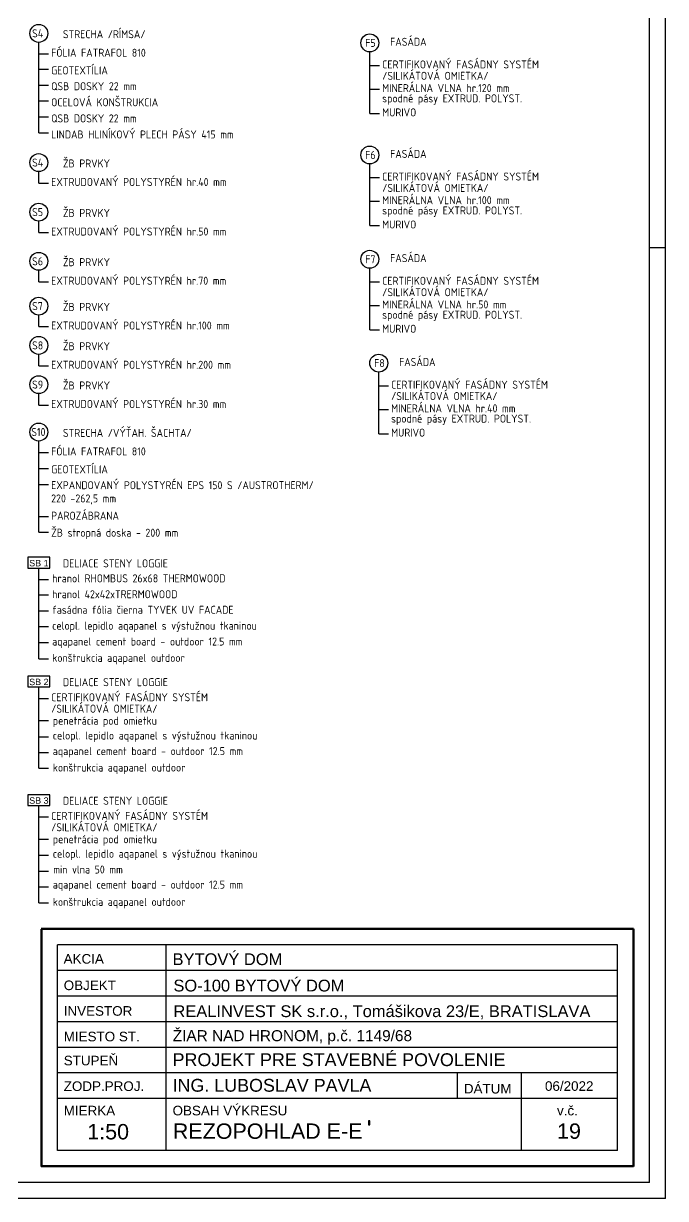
# Model space of a CAD drawing. Extents: x 3792242 to 5145247, y -1546315 to -1031918.
# Drawn here: x 4044803 to 4054832, y -1511714 to -1493366 of the extents above; entities that cross this region are included whole.
import ezdxf

# ---------------------------------------------------------------- set-up
doc = ezdxf.new("R2010")
doc.units = 0
doc.header["$MEASUREMENT"] = 0
doc.layers.get('0').update_dxf_attribs({"linetype": 'CONTINUOUS'})
doc.layers.get('Defpoints').update_dxf_attribs({"color": 61, "linetype": 'CONTINUOUS'})
for name, color, linetype in [('KÓTY', 4, 'CONTINUOUS'), ('OKNÁ', 143, 'CONTINUOUS'), ('TENKÁ', 7, 'CONTINUOUS')]:
    doc.layers.add(name, color=color, linetype=linetype)
doc.styles.add('ARIAL', font='arial.ttf')
doc.styles.add('STYLE1', font='isocp.shx')
doc.dimstyles.new('STANDARD-50', dxfattribs={"dimtxt": 125, "dimasz": 150, "dimexe": 10, "dimexo": 200, "dimgap": 20, "dimtad": 1, "dimdsep": 46, "dimlunit": 6, "dimtxsty": 'STYLE1', "dimblk1": 'OBLIQUE', "dimblk2": 'OBLIQUE', "dimsah": 1, "dimcen": 2.5, "dimse1": 1, "dimse2": 1, "dimadec": 0, "dimazin": 0, "dimtfac": 1, "dimtmove": 1, "dimatfit": 3, "dimldrblk": 'OBLIQUE', "dimfxl": 1, "dimtolj": 1, "dimtzin": 0, "dimarcsym": 0})

# ---------------------------------------------------------------- blocks, each defined once
blk = doc.blocks.new('_OBLIQUE')
at = {"color": 0, "linetype": 'ByBlock'}
blk.add_line((-0.5, -0.5), (0.5, 0.5), dxfattribs=at)
blk = doc.blocks.new('*D50002')
at = {"layer": 'Defpoints', "color": 0}
for p in [(4045439, -1499750), (4044259, -1501170), (4045439, -1501170)]:
    blk.add_point(p, dxfattribs=at)
at = {"layer": 'KÓTY', "color": 0, "lineweight": -2, "ltscale": 0.25}
blk.add_line((4044259, -1499750), (4044259, -1501170), dxfattribs=at)
at = {"layer": 'KÓTY', "color": 0, "linetype": 'ByBlock', "lineweight": -2, "xscale": 150, "yscale": 150, "zscale": 150}
for p, rotation in [((4044259, -1499750), 90), ((4044259, -1501170), 270)]:
    blk.add_blockref('_OBLIQUE', p, dxfattribs=dict(at, rotation=rotation))
at = {"layer": 'KÓTY', "color": 0, "insert": (4044177, -1500460), "char_height": 125, "attachment_point": 5, "rotation": 90, "style": 'STYLE1'}
blk.add_mtext('\\A1;1ﾠ420', dxfattribs=at)
blk = doc.blocks.new('*D50003')
at = {"layer": 'Defpoints', "color": 0}
for p in [(4045439, -1498170), (4044259, -1499750), (4045439, -1499750)]:
    blk.add_point(p, dxfattribs=at)
at = {"layer": 'KÓTY', "color": 0, "lineweight": -2, "ltscale": 0.25}
blk.add_line((4044259, -1498170), (4044259, -1499750), dxfattribs=at)
at = {"layer": 'KÓTY', "color": 0, "linetype": 'ByBlock', "lineweight": -2, "xscale": 150, "yscale": 150, "zscale": 150}
for p, rotation in [((4044259, -1498170), 90), ((4044259, -1499750), 270)]:
    blk.add_blockref('_OBLIQUE', p, dxfattribs=dict(at, rotation=rotation))
at = {"layer": 'KÓTY', "color": 0, "insert": (4044177, -1498960), "char_height": 125, "attachment_point": 5, "rotation": 90, "style": 'STYLE1'}
blk.add_mtext('\\A1;1ﾠ580', dxfattribs=at)
blk = doc.blocks.new('*D50004')
at = {"layer": 'Defpoints', "color": 0}
for p in [(4045439, -1496750), (4044259, -1498170), (4045439, -1498170)]:
    blk.add_point(p, dxfattribs=at)
at = {"layer": 'KÓTY', "color": 0, "lineweight": -2, "ltscale": 0.25}
blk.add_line((4044259, -1496750), (4044259, -1498170), dxfattribs=at)
at = {"layer": 'KÓTY', "color": 0, "linetype": 'ByBlock', "lineweight": -2, "xscale": 150, "yscale": 150, "zscale": 150}
for p, rotation in [((4044259, -1496750), 90), ((4044259, -1498170), 270)]:
    blk.add_blockref('_OBLIQUE', p, dxfattribs=dict(at, rotation=rotation))
at = {"layer": 'KÓTY', "color": 0, "insert": (4044177, -1497460), "char_height": 125, "attachment_point": 5, "rotation": 90, "style": 'STYLE1'}
blk.add_mtext('\\A1;1ﾠ420', dxfattribs=at)
blk = doc.blocks.new('*D50005')
at = {"layer": 'Defpoints', "color": 0}
for p in [(4045439, -1495170), (4044259, -1496750), (4045439, -1496750)]:
    blk.add_point(p, dxfattribs=at)
at = {"layer": 'KÓTY', "color": 0, "lineweight": -2, "ltscale": 0.25}
blk.add_line((4044259, -1495170), (4044259, -1496750), dxfattribs=at)
at = {"layer": 'KÓTY', "color": 0, "linetype": 'ByBlock', "lineweight": -2, "xscale": 150, "yscale": 150, "zscale": 150}
for p, rotation in [((4044259, -1495170), 90), ((4044259, -1496750), 270)]:
    blk.add_blockref('_OBLIQUE', p, dxfattribs=dict(at, rotation=rotation))
at = {"layer": 'KÓTY', "color": 0, "insert": (4044177, -1495960), "char_height": 125, "attachment_point": 5, "rotation": 90, "style": 'STYLE1'}
blk.add_mtext('\\A1;1ﾠ580', dxfattribs=at)
blk = doc.blocks.new('*D50006')
at = {"layer": 'Defpoints', "color": 0}
for p in [(4045439, -1492180), (4044259, -1493750), (4045439, -1493750)]:
    blk.add_point(p, dxfattribs=at)
at = {"layer": 'KÓTY', "color": 0, "lineweight": -2, "ltscale": 0.25}
blk.add_line((4044259, -1492180), (4044259, -1493750), dxfattribs=at)
at = {"layer": 'KÓTY', "color": 0, "linetype": 'ByBlock', "lineweight": -2, "xscale": 150, "yscale": 150, "zscale": 150}
for p, rotation in [((4044259, -1492180), 90), ((4044259, -1493750), 270)]:
    blk.add_blockref('_OBLIQUE', p, dxfattribs=dict(at, rotation=rotation))
at = {"layer": 'KÓTY', "color": 0, "insert": (4044177, -1492965), "char_height": 125, "attachment_point": 5, "rotation": 90, "style": 'STYLE1'}
blk.add_mtext('\\A1;1ﾠ570', dxfattribs=at)
blk = doc.blocks.new('*D50007')
at = {"layer": 'Defpoints', "color": 0}
for p in [(4044878, -1493750), (4044259, -1495170), (4044878, -1495170)]:
    blk.add_point(p, dxfattribs=at)
at = {"layer": 'KÓTY', "color": 0, "lineweight": -2, "ltscale": 0.25}
blk.add_line((4044259, -1493750), (4044259, -1495170), dxfattribs=at)
at = {"layer": 'KÓTY', "color": 0, "linetype": 'ByBlock', "lineweight": -2, "xscale": 150, "yscale": 150, "zscale": 150}
for p, rotation in [((4044259, -1493750), 90), ((4044259, -1495170), 270)]:
    blk.add_blockref('_OBLIQUE', p, dxfattribs=dict(at, rotation=rotation))
at = {"layer": 'KÓTY', "color": 0, "insert": (4044177, -1494460), "char_height": 125, "attachment_point": 5, "rotation": 90, "style": 'STYLE1'}
blk.add_mtext('\\A1;1ﾠ420', dxfattribs=at)

msp = doc.modelspace()

# ---------------------------------------------------------------- hatches: boundary and pattern name
at = {"layer": 'TENKÁ'}
h = msp.add_hatch(color=256, dxfattribs=at)
h.dxf.hatch_style = 1
h.paths.add_polyline_path([(4050191.169, -1510501.641), (4050191.169, -1510565.266), (4050214.794, -1510565.266), (4050214.794, -1510501.641)])

# ---------------------------------------------------------------- linework, layer by layer
at = {"layer": 'OKNÁ', "ltscale": 0.25}
for p, q in [((4045042.435, -1495075.294), (4045042.435, -1493659.929)), ((4045042.435, -1493839.26), (4045192.435, -1493839.26)), ((4050212.935, -1494770.396), (4050212.935, -1493808.798)), ((4050212.935, -1494021.51), (4050362.935, -1494021.51)), ((4045042.435, -1494077.443), (4045192.435, -1494077.443)), ((4045042.435, -1494077.443), (4045192.435, -1494077.443)), ((4045042.435, -1494328.517), (4045192.435, -1494328.517)), ((4050212.935, -1494391.287), (4050362.935, -1494391.287)), ((4045042.435, -1494575.294), (4045192.435, -1494575.294)), ((4050212.935, -1494770.396), (4050362.935, -1494770.396)), ((4045042.435, -1494822.072), (4045192.435, -1494822.072)), ((4045042.435, -1495075.294), (4045192.435, -1495075.294)), ((4045042.435, -1495857.41), (4045042.435, -1495678.079)), ((4050212.935, -1496520.96), (4050212.935, -1495559.362)), ((4045042.435, -1495857.41), (4045192.435, -1495857.41)), ((4050212.935, -1495772.075), (4050362.935, -1495772.075)), ((4050212.935, -1496141.852), (4050362.935, -1496141.852)), ((4045042.435, -1496630.91), (4045042.435, -1496451.579)), ((4050212.935, -1496520.96), (4050362.935, -1496520.96)), ((4045042.435, -1496630.91), (4045192.435, -1496630.91)), ((4045042.435, -1497398.91), (4045042.435, -1497219.579)), ((4050212.935, -1498149.025), (4050212.935, -1497187.426)), ((4045042.435, -1497398.91), (4045192.435, -1497398.91)), ((4050212.935, -1497400.139), (4050362.935, -1497400.139)), ((4050212.935, -1497769.916), (4050362.935, -1497769.916)), ((4045042.435, -1498098.309), (4045042.435, -1497918.977)), ((4045042.435, -1498098.309), (4045192.435, -1498098.309)), ((4050212.935, -1498149.025), (4050362.935, -1498149.025)), ((4045042.435, -1498711.309), (4045042.435, -1498531.977)), ((4045042.435, -1498711.309), (4045192.435, -1498711.309)), ((4050352.805, -1499771.07), (4050352.805, -1498809.471)), ((4045042.435, -1499324.309), (4045042.435, -1499144.977)), ((4050352.805, -1499022.184), (4050502.805, -1499022.184)), ((4045042.435, -1499324.309), (4045192.435, -1499324.309)), ((4050352.805, -1499391.961), (4050502.805, -1499391.961)), ((4045042.435, -1501309.365), (4045042.435, -1499885.405)), ((4050352.805, -1499771.07), (4050502.805, -1499771.07)), ((4045042.435, -1500064.736), (4045192.435, -1500064.736)), ((4045042.435, -1500064.736), (4045192.435, -1500064.736)), ((4045042.435, -1500315.811), (4045192.435, -1500315.811)), ((4045042.435, -1500562.588), (4045192.435, -1500562.588)), ((4045042.435, -1501062.588), (4045192.435, -1501062.588)), ((4045042.435, -1501309.365), (4045192.435, -1501309.365)), ((4045042.435, -1503284.236), (4045042.435, -1501868.871)), ((4045042.435, -1502048.202), (4045192.435, -1502048.202)), ((4045042.435, -1502286.384), (4045192.435, -1502286.384)), ((4045042.435, -1502286.384), (4045192.435, -1502286.384)), ((4045042.435, -1502537.459), (4045192.435, -1502537.459)), ((4045042.435, -1502784.236), (4045192.435, -1502784.236)), ((4045042.435, -1503031.013), (4045192.435, -1503031.013)), ((4045042.435, -1503284.236), (4045192.435, -1503284.236)), ((4045042.435, -1504996.432), (4045042.435, -1503724.29)), ((4045042.435, -1503903.621), (4045192.435, -1503903.621)), ((4045042.435, -1504251.804), (4045192.435, -1504251.804)), ((4045042.435, -1504251.804), (4045192.435, -1504251.804)), ((4045042.435, -1504502.878), (4045192.435, -1504502.878)), ((4045042.435, -1504749.655), (4045192.435, -1504749.655)), ((4045042.435, -1504996.432), (4045192.435, -1504996.432)), ((4045042.435, -1507094.971), (4045042.435, -1505576.052)), ((4045042.435, -1505755.383), (4045192.435, -1505755.383)), ((4045042.435, -1506103.566), (4045192.435, -1506103.566)), ((4045042.435, -1506103.566), (4045192.435, -1506103.566)), ((4045042.435, -1506354.64), (4045192.435, -1506354.64)), ((4045042.435, -1506601.417), (4045192.435, -1506601.417)), ((4045042.435, -1506848.194), (4045192.435, -1506848.194)), ((4045042.435, -1507094.971), (4045192.435, -1507094.971))]:
    msp.add_line(p, q, dxfattribs=at)
for centre in [(4045042.435, -1493519.929), (4050212.935, -1493668.798), (4050212.935, -1495419.362), (4045042.435, -1495538.079), (4045042.435, -1496311.579), (4045042.435, -1497079.579), (4050212.935, -1497047.426), (4045042.435, -1497778.977), (4045042.435, -1498391.977), (4050352.805, -1498669.471), (4045042.435, -1499004.977), (4045042.435, -1499745.405)]:
    msp.add_circle(centre, 140, dxfattribs=at)
at = {"layer": 'TENKÁ', "color": 7}
for p, q in [((4054832.044, -1511713.552), (4054832.044, -1483879.516)), ((4054582.044, -1511463.552), (4054582.044, -1484129.516)), ((4054582.044, -1511463.552), (3979254.385, -1511463.552)), ((4054832.044, -1511713.552), (3979004.385, -1511713.552))]:
    msp.add_line(p, q, dxfattribs=at)
at = {"layer": 'TENKÁ', "ltscale": 0.25}
for p, q in [((4054582.044, -1496863.552), (4054832.044, -1496863.552)), ((4054582.044, -1496863.552), (4054832.044, -1496863.552)), ((4054582.044, -1496863.552), (4054832.044, -1496863.552)), ((4045332.044, -1510963.552), (4045332.044, -1507753.552)), ((4054082.044, -1507753.552), (4045332.044, -1507753.552)), ((4047032.044, -1510963.552), (4047032.044, -1507753.552)), ((4054082.044, -1510963.552), (4054082.044, -1507753.552)), ((4054082.044, -1508153.552), (4045332.044, -1508153.552)), ((4054082.044, -1508553.552), (4045332.044, -1508553.552)), ((4054082.044, -1508953.552), (4045332.044, -1508953.552)), ((4054082.044, -1509353.552), (4045332.044, -1509353.552)), ((4054082.044, -1509353.552), (4045332.044, -1509353.552)), ((4054082.044, -1509753.552), (4045332.044, -1509753.552)), ((4054082.044, -1509753.552), (4045332.044, -1509753.552)), ((4051582.044, -1510153.552), (4051582.044, -1509753.552)), ((4052582.044, -1510963.552), (4052582.044, -1509753.552)), ((4054082.044, -1510153.552), (4045332.044, -1510153.552)), ((4054082.044, -1510963.552), (4045332.044, -1510963.552))]:
    msp.add_line(p, q, dxfattribs=at)
at = {"layer": 'TENKÁ', "lineweight": 40, "ltscale": 0.25}
for p, q in [((4054332.044, -1507503.552), (4045082.044, -1507503.552)), ((4045082.044, -1507505.552), (4045082.044, -1511213.552)), ((4054332.044, -1507505.552), (4045082.044, -1507505.552)), ((4054332.044, -1507507.552), (4045082.044, -1507507.552)), ((4045084.044, -1507505.552), (4045084.044, -1511213.552)), ((4045086.044, -1507505.552), (4045086.044, -1511213.552)), ((4054328.044, -1507503.552), (4054328.044, -1511213.552)), ((4054330.044, -1507503.552), (4054330.044, -1511213.552)), ((4054332.044, -1507503.552), (4054332.044, -1511213.552)), ((4054332.044, -1511209.552), (4045082.044, -1511209.552)), ((4054332.044, -1511211.552), (4045082.044, -1511211.552)), ((4054332.044, -1511213.552), (4045082.044, -1511213.552))]:
    msp.add_line(p, q, dxfattribs=at)
at = {"layer": 'TENKÁ'}
for points in [[(4045213.185, -1501700.871), (4044871.685, -1501700.871), (4044871.685, -1501868.871), (4045213.185, -1501868.871)], [(4045213.185, -1503556.29), (4044871.685, -1503556.29), (4044871.685, -1503724.29), (4045213.185, -1503724.29)], [(4045213.185, -1505408.052), (4044871.685, -1505408.052), (4044871.685, -1505576.052), (4045213.185, -1505576.052)], [(4050214.794, -1510501.641), (4050191.169, -1510501.641), (4050191.169, -1510565.266), (4050214.794, -1510565.266)]]:
    msp.add_lwpolyline(points, close=True, dxfattribs=at)

# ---------------------------------------------------------------- texts
at = {"layer": 'TENKÁ', "ltscale": 0.25, "style": 'STYLE1'}
for s, p in [('S4', (4044938.13, -1493582.107)), ('STRECHA /RÍMSA/', (4045419.179, -1493595.44)), ('F5', (4050141.63, -1493730.976)), ('FASÁDA', (4050530.2, -1493713.818)), ('FÓLIA FATRAFOL 810', (4045235.521, -1493885.151)), ('GEOTEXTÍLIA', (4045235.521, -1494160.913)), ('CERTIFIKOVANÝ FASÁDNY SYSTÉM', (4050406.021, -1494067.401)), ('/SILIKÁTOVÁ OMIETKA/', (4050406.021, -1494245.401)), ('QSB DOSKY 22 mm', (4045235.521, -1494407.691)), ('MINERÁLNA VLNA hr.120 mm', (4050406.021, -1494437.178)), ('OCELOVÁ KONŠTRUKCIA', (4045235.521, -1494658.765)), ('spodné pásy EXTRUD. POLYST.', (4050406.021, -1494597.178)), ('QSB DOSKY 22 mm', (4045235.521, -1494909.839)), ('MURIVO', (4050406.021, -1494816.287)), ('LINDAB HLINÍKOVÝ PLECH PÁSY 415 mm', (4045235.521, -1495160.913)), ('FASÁDA', (4050530.2, -1495464.382)), ('S4', (4044938.13, -1495600.257)), ('ŽB PRVKY', (4045419.179, -1495613.59)), ('F6', (4050141.63, -1495481.54)), ('CERTIFIKOVANÝ FASÁDNY SYSTÉM', (4050406.021, -1495817.965)), ('EXTRUDOVANÝ POLYSTYRÉN hr.40 mm', (4045235.521, -1495903.301)), ('/SILIKÁTOVÁ OMIETKA/', (4050406.021, -1495995.965)), ('MINERÁLNA VLNA hr.100 mm', (4050406.021, -1496187.742)), ('S5', (4044938.13, -1496373.757)), ('ŽB PRVKY', (4045419.179, -1496387.09)), ('spodné pásy EXTRUD. POLYST.', (4050406.021, -1496347.742)), ('MURIVO', (4050406.021, -1496566.851)), ('EXTRUDOVANÝ POLYSTYRÉN hr.50 mm', (4045235.521, -1496676.801)), ('ŽB PRVKY', (4045419.179, -1497155.09)), ('F7', (4050141.63, -1497109.604)), ('FASÁDA', (4050530.2, -1497092.446)), ('S6', (4044938.13, -1497141.757)), ('EXTRUDOVANÝ POLYSTYRÉN hr.70 mm', (4045235.521, -1497444.801)), ('CERTIFIKOVANÝ FASÁDNY SYSTÉM', (4050406.021, -1497446.03)), ('/SILIKÁTOVÁ OMIETKA/', (4050406.021, -1497624.03)), ('S7', (4044938.13, -1497841.155)), ('ŽB PRVKY', (4045419.179, -1497854.488)), ('MINERÁLNA VLNA hr.50 mm', (4050406.021, -1497815.807)), ('spodné pásy EXTRUD. POLYST.', (4050406.021, -1497975.807)), ('EXTRUDOVANÝ POLYSTYRÉN hr.100 mm', (4045235.521, -1498144.199)), ('MURIVO', (4050406.021, -1498194.915)), ('S8', (4044938.13, -1498454.155)), ('ŽB PRVKY', (4045419.179, -1498467.488)), ('EXTRUDOVANÝ POLYSTYRÉN hr.200 mm', (4045235.521, -1498757.199)), ('F8', (4050281.501, -1498731.649)), ('FASÁDA', (4050670.07, -1498714.491)), ('S9', (4044938.13, -1499067.155)), ('ŽB PRVKY', (4045419.179, -1499080.488)), ('CERTIFIKOVANÝ FASÁDNY SYSTÉM', (4050545.892, -1499068.075)), ('/SILIKÁTOVÁ OMIETKA/', (4050545.892, -1499246.075)), ('EXTRUDOVANÝ POLYSTYRÉN hr.30 mm', (4045235.521, -1499370.199)), ('MINERÁLNA VLNA hr.40 mm', (4050545.892, -1499437.852)), ('spodné pásy EXTRUD. POLYST.', (4050545.892, -1499597.852)), ('S10', (4044924.63, -1499807.583)), ('STRECHA /VÝŤAH. ŠACHTA/', (4045419.179, -1499820.916)), ('MURIVO', (4050545.892, -1499816.96)), ('FÓLIA FATRAFOL 810', (4045235.521, -1500110.627)), ('GEOTEXTÍLIA', (4045235.521, -1500390.687)), ('EXPANDOVANÝ POLYSTYRÉN EPS 150 S /AUSTROTHERM/', (4045235.521, -1500637.464)), ('220 -262,5 mm', (4045235.521, -1500844.638)), ('PAROZÁBRANA', (4045235.521, -1501114.112)), ('ŽB stropná doska - 200 mm', (4045235.521, -1501379.638)), ('DELIACE STENY LOGGIE', (4045419.179, -1501858.309)), ('hranol RHOMBUS 26x68 THERMOWOOD', (4045251.096, -1502092.449)), ('hranol 42x42xTRERMOWOOD', (4045251.096, -1502340.449)), ('fasádna fólia čierna TYVEK UV FACADE', (4045251.096, -1502583.449)), ('celopl. lepidlo aqapanel s výstužnou tkaninou', (4045251.096, -1502831.449)), ('aqapanel cement board - outdoor 12.5 mm', (4045251.096, -1503078.949)), ('konštrukcia aqapanel outdoor', (4045251.096, -1503333.949)), ('DELIACE STENY LOGGIE', (4045419.179, -1503713.728)), ('CERTIFIKOVANÝ FASÁDNY SYSTÉM', (4045235.521, -1503949.512)), ('/SILIKÁTOVÁ OMIETKA/', (4045235.521, -1504127.512)), ('penetrácia pod omietku', (4045260.753, -1504314.869)), ('celopl. lepidlo aqapanel s výstužnou tkaninou', (4045260.753, -1504546.369)), ('aqapanel cement board - outdoor 12.5 mm', (4045260.753, -1504789.869)), ('konštrukcia aqapanel outdoor', (4045260.753, -1505046.869)), ('DELIACE STENY LOGGIE', (4045419.179, -1505565.49)), ('CERTIFIKOVANÝ FASÁDNY SYSTÉM', (4045235.521, -1505801.274)), ('/SILIKÁTOVÁ OMIETKA/', (4045235.521, -1505979.274)), ('penetrácia pod omietku', (4045260.753, -1506166.631)), ('celopl. lepidlo aqapanel s výstužnou tkaninou', (4045260.753, -1506392.131)), ('min vlna 50 mm', (4045267.753, -1506638.822)), ('aqapanel cement board - outdoor 12.5 mm', (4045260.753, -1506874.631)), ('konštrukcia aqapanel outdoor', (4045260.753, -1507144.131))]:
    msp.add_text(s, height=125, dxfattribs=at).set_placement(p)
at = {"layer": 'TENKÁ', "linetype": 'Continuous', "lineweight": 20, "style": 'ARIAL'}
for s, p in [('SB 1', (4044892.596, -1501842.199)), ('SB 2', (4044892.596, -1503697.619)), ('SB 3', (4044892.596, -1505549.381))]:
    msp.add_text(s, height=100, dxfattribs=at).set_placement(p)
at = {"layer": 'TENKÁ', "lineweight": 40, "ltscale": 0.25, "style": 'ARIAL'}
for s, height, p in [('AKCIA', 150, (4045430.215, -1508046.393)), ('BYTOVÝ DOM', 184, (4047132.044, -1508069.068)), ('OBJEKT', 150, (4045432.044, -1508459.689)), ('SO-100 BYTOVÝ DOM', 184, (4047145.185, -1508480.847)), ('INVESTOR', 150, (4045432.044, -1508859.689)), ('REALINVEST SK s.r.o., Tomášikova 23/E, BRATISLAVA', 184, (4047145.185, -1508880.847)), ('ŽIAR NAD HRONOM, p.č. 1149/68', 172, (4047134.469, -1509256.956)), ('MIESTO ST.', 150, (4045432.044, -1509259.689)), ('STUPEŇ', 150, (4045432.044, -1509634.689)), ('PROJEKT PRE STAVEBNÉ POVOLENIE', 200, (4047132.045, -1509646.163)), ('ZODP.PROJ.', 150, (4045432.044, -1510034.689)), ('ING. LUBOSLAV PAVLA', 200, (4047132.045, -1510046.163)), ('DÁTUM     ', 150, (4051682.044, -1510073.552)), ('06/2022', 150, (4052949.343, -1510032.808)), ('MIERKA             ', 150, (4045432.044, -1510415.66)), ('OBSAH VÝKRESU', 150, (4047132.044, -1510415.66)), ('v.č.', 150, (4053137.442, -1510415.66)), ('1:50', 240, (4045799.521, -1510790.688)), ('REZOPOHLAD E-E', 240, (4047136.379, -1510781.565)), ('19', 240, (4053138.379, -1510781.565))]:
    msp.add_text(s, height=height, dxfattribs=at).set_placement(p)

# ---------------------------------------------------------------- dimensions: what is measured, and where the dimension line sits
at = {"layer": 'KÓTY', "ltscale": 0.25}
for base, p1, p2, picture, middle in [((4044259.044, -1493750.108), (4045438.544, -1492180.108), (4045438.544, -1493750.108), '*D50006', (4044176.501, -1492965.108)), ((4044259.044, -1495170.108), (4044878.044, -1493750.108), (4044878.044, -1495170.108), '*D50007', (4044176.501, -1494460.108)), ((4044259.044, -1496750.108), (4045438.544, -1495170.108), (4045438.544, -1496750.108), '*D50005', (4044176.501, -1495960.108)), ((4044259.044, -1498170.108), (4045438.544, -1496750.108), (4045438.544, -1498170.108), '*D50004', (4044176.501, -1497460.108)), ((4044259.044, -1499750.108), (4045438.544, -1498170.108), (4045438.544, -1499750.108), '*D50003', (4044176.501, -1498960.108)), ((4044259.044, -1501170.108), (4045438.544, -1499750.108), (4045438.544, -1501170.108), '*D50002', (4044176.501, -1500460.108))]:
    dim = msp.add_linear_dim(base=base, p1=p1, p2=p2, angle=90, dimstyle='STANDARD-50', override={"dimtxsty": 'STYLE1', "dimldrblk": 'OBLIQUE'}, dxfattribs=at)
    dim.commit()
    dim.dimension.update_dxf_attribs({"geometry": picture, "text_midpoint": middle})

doc.saveas('drawing.dxf')
